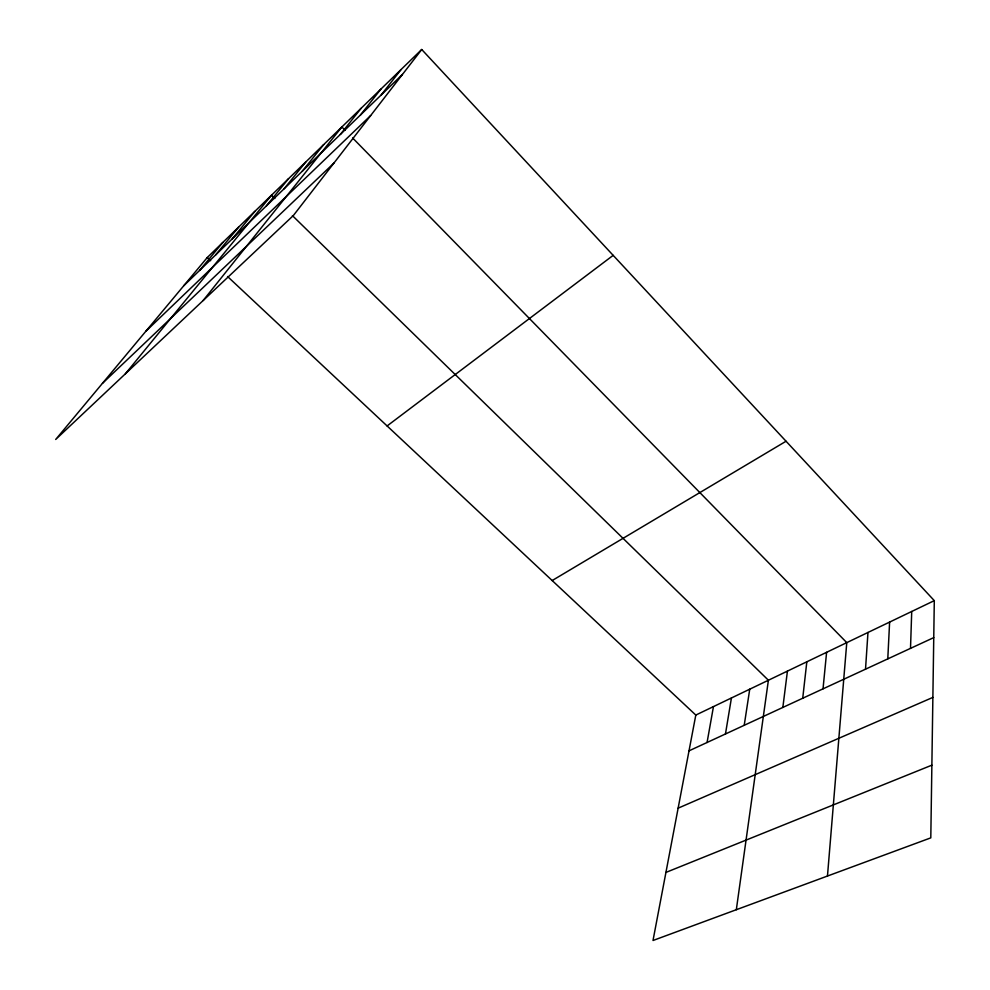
<?xml version="1.0" encoding="UTF-8"?>
<svg xmlns="http://www.w3.org/2000/svg" width="990" height="990" viewBox="0 0 990 990"><rect width="100%" height="100%" fill="white"/><g stroke="black" fill="none" stroke-linecap="round" stroke-linejoin="round"><path stroke-width="1.49" d="M934.3 600.645L930.798 837.862L653.004 940.5L695.809 715.065L934.3 600.645L421.728 49.5L207.269 257.524L55.7 439.461L293.399 215.486L421.728 49.5M910.515 648.376L911.716 611.474M887.783 658.895L889.614 622.079M865.52 669.191L867.97 632.462M827.467 876.039L846.772 642.634L352.638 137.981M823.024 688.842L826.601 652.311M802.729 698.235L806.825 661.803M782.843 707.442L787.434 671.109M736.325 909.711L768.401 680.229L292.421 215.634M744.22 725.299L749.739 689.188M725.46 733.986L731.424 697.975M707.07 742.488L713.456 706.6M381.187 94.991L401 69.609M360.521 114.951L380.791 89.211M340.387 134.405L361.078 108.331M203.123 300.552L341.859 126.968L345.089 130.272M302.185 171.32L323.643 144.639M284.056 188.83L305.861 161.89M266.36 205.92L288.486 178.745M125.346 373.849L271.507 195.216L274.812 198.446M232.204 238.924L254.9 211.315M215.709 254.863L238.677 227.069M199.596 270.431L222.799 242.463M183.843 285.652L402.398 74.485M145.802 331.316L370.644 115.57M102.465 383.34L333.853 163.152M387.102 425.947L613.169 255.358M552.173 580.548L786.048 441.243M689.015 750.841L933.743 637.622M678.125 808.174L932.865 697.405M665.923 872.425L931.862 765.171M207.269 257.524L210.66 260.692M227.552 276.519L695.809 715.065"/></g></svg>
